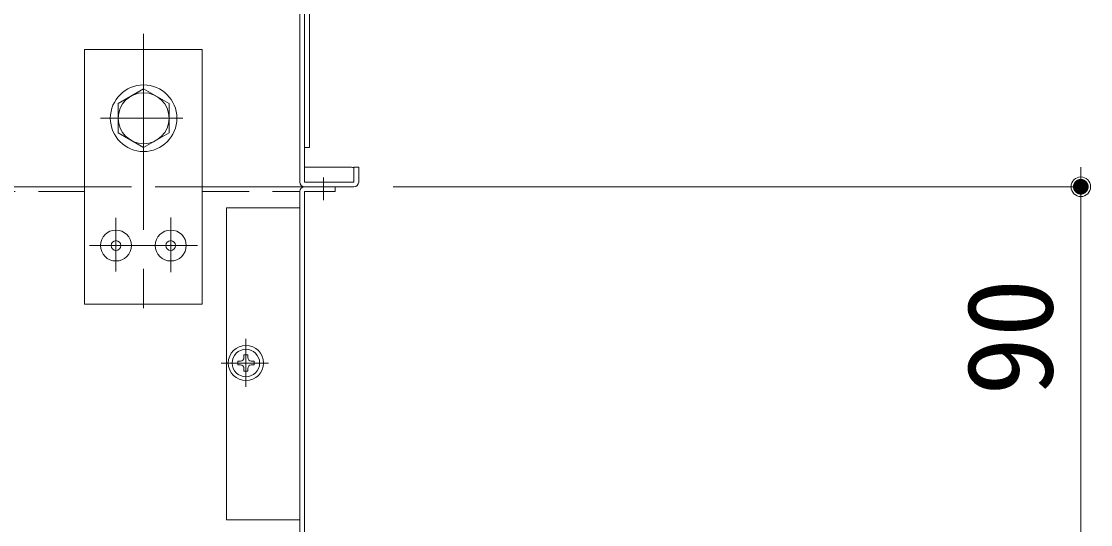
# Model space of a CAD drawing. Units: millimetres, scale not verified. Extents: x -4000 to 4000, y -2770 to 2770.
# Drawn here: x -2183 to -1637, y -332 to -75 of the extents above; entities that cross this region are included whole.
import ezdxf
from ezdxf.enums import TextEntityAlignment as Align

# ---------------------------------------------------------------- set-up
doc = ezdxf.new("R2010")
doc.units = ezdxf.units.MM
doc.header["$LTSCALE"] = 20
doc.linetypes.add('CHAIN1', pattern=[8, 5, -1, 1, -1])
doc.linetypes.add('DASHED1', pattern=[1.8, 1.2, -0.6])
doc.layers.add('0-0_表面板', color=132, linetype='Continuous', lineweight=9)
doc.styles.add('ＭＳ ゴシック', font='')
doc.styles.get('ＭＳ ゴシック').set_extended_font_data('MS Gothic')

msp = doc.modelspace()

# ---------------------------------------------------------------- linework, layer by layer
at = {"layer": '0-0_表面板', "color": 3}
for p, q in [((-2041.01, -157.37), (-2041.01, 167.83)), ((-2038.61, -157.37), (-2038.61, 167.83)), ((-2036.21, -139.77), (-2036.21, -59.77)), ((-2151.01, -89.77), (-2091.01, -89.77)), ((-2091.01, -89.77), (-2091.01, -219.77)), ((-2036.21, -139.77), (-2038.61, -139.77)), ((-2015.01, -149.77), (-2038.61, -149.77)), ((-2013.41, -149.77), (-2011.01, -149.77)), ((-2013.41, -149.77), (-2013.41, -157.37)), ((-2011.01, -149.77), (-2011.01, -157.37)), ((-2038.61, -157.37), (-2013.41, -157.37)), ((-2151.01, -159.77), (-3002.75, -159.77)), ((-2091.01, -159.77), (-2013.41, -159.77)), ((-2091.01, -159.77), (-2023.01, -159.77)), ((-2041.01, -162.17), (-2041.01, -170.57)), ((-2038.61, -162.17), (-2023.01, -162.17)), ((-2038.61, -162.17), (-2038.61, -339.77)), ((-2023.01, -162.17), (-2023.01, -159.77)), ((-2078.61, -170.57), (-2041.01, -170.57)), ((-2041.01, -170.57), (-2041.01, -329.77))]:
    msp.add_line(p, q, dxfattribs=at)
at = {"layer": '0-0_表面板', "color": 4, "linetype": 'CHAIN1'}
for p, q in [((-2121.01, -81.75), (-2121.01, -228.27)), ((-2142.93, -124.77), (-2100.83, -124.77)), ((-2029.01, -166.65), (-2029.01, -154.96)), ((-2135.01, -203.08), (-2135.01, -175.72)), ((-2107.01, -203.45), (-2107.01, -175.47)), ((-2148.54, -189.77), (-2093.32, -189.77)), ((-2068.61, -261.89), (-2068.61, -237.46)), ((-2081.29, -249.77), (-2057.1, -249.77))]:
    msp.add_line(p, q, dxfattribs=at)
at = {"layer": '0-0_表面板', "color": 1}
for p, q in [((-2133.88, -117.26), (-2120.88, -109.76)), ((-2120.88, -109.76), (-2107.88, -117.26)), ((-2133.88, -132.27), (-2133.88, -117.26)), ((-2120.88, -139.78), (-2133.88, -132.27)), ((-2069.61, -247.02), (-2069.61, -245.57)), ((-2069.61, -245.57), (-2067.61, -245.57)), ((-2067.61, -245.57), (-2067.61, -247.02)), ((-2072.81, -248.77), (-2071.36, -248.77)), ((-2072.81, -250.77), (-2072.81, -248.77)), ((-2071.36, -250.77), (-2072.81, -250.77)), ((-2065.86, -248.77), (-2064.41, -248.77)), ((-2064.41, -250.77), (-2065.86, -250.77)), ((-2064.41, -248.77), (-2064.41, -250.77)), ((-2069.61, -253.97), (-2069.61, -252.52)), ((-2067.61, -253.97), (-2069.61, -253.97)), ((-2067.61, -252.52), (-2067.61, -253.97))]:
    msp.add_line(p, q, dxfattribs=at)
at = {"layer": '0-0_表面板', "color": 4}
msp.add_line((-1642.09, -159.77), (-1642.09, -149.77), dxfattribs=at)
at = {"layer": '0-0_表面板', "color": 3, "linetype": 'DASHED1'}
for p, q in [((-3002.57, -162.17), (-2151.01, -162.17)), ((-2091.01, -162.17), (-2041.01, -162.17))]:
    msp.add_line(p, q, dxfattribs=at)
at = {"layer": '0-0_表面板', "color": 2, "linetype": 'DASHED1'}
msp.add_line((-2151.01, -159.77), (-2091.01, -159.77), dxfattribs=at)
at = {"layer": '0-0_表面板', "color": 3}
for points in [[(-2151.01, -89.77), (-2151.01, -219.77), (-2091.01, -219.77)], [(-2078.61, -170.57), (-2078.61, -329.77), (-2041.01, -329.77), (-2041.01, -339.77)]]:
    msp.add_lwpolyline(points, dxfattribs=at)
at = {"layer": '0-0_表面板', "color": 1}
msp.add_lwpolyline([(-2107.88, -117.26), (-2107.88, -132.27), (-2120.88, -139.78)], dxfattribs=at)
at = {"layer": '0-0_表面板', "color": 4}
msp.add_lwpolyline([(-1993.41, -159.77), (-1642.09, -159.77), (-1642.09, -339.77)], dxfattribs=at)
at = {"layer": '0-0_表面板', "color": 1}
for centre, radius in [((-2120.88, -124.77), 17), ((-2120.88, -124.77), 13), ((-2135.01, -189.77), 7.9), ((-2107.01, -189.77), 7.9), ((-2135.01, -189.77), 2.5), ((-2107.01, -189.77), 2.5), ((-2068.61, -249.77), 9), ((-2068.61, -249.77), 7)]:
    msp.add_circle(centre, radius, dxfattribs=at)
at = {"layer": '0-0_表面板', "color": 4}
msp.add_circle((-1642.09, -159.77), 5, dxfattribs=at)
at = {"layer": '0-0_表面板', "color": 3}
for centre, radius, start, end in [((-2015.01, -153.77), 4, 66.4203, 90), ((-2038.61, -157.37), 2.4, 180, 270), ((-2013.41, -157.37), 2.4, 270, 0), ((-2038.61, -162.17), 2.4, 90, 180)]:
    msp.add_arc(centre, radius, start, end, dxfattribs=at)
at = {"layer": '0-0_表面板', "color": 1}
for centre, start, end in [((-2071.36, -247.02), 270, 0), ((-2071.36, -252.52), 0, 90), ((-2065.86, -247.02), 180, 270), ((-2065.86, -252.52), 90, 180)]:
    msp.add_arc(centre, 1.75, start, end, dxfattribs=at)
at = {"layer": '0-0_表面板'}
for points in [[(-1645.71, -158.06), (-1642.09, -159.77), (-1645.9, -158.53)], [(-1645.47, -157.62), (-1642.09, -159.77), (-1645.71, -158.06)], [(-1645.18, -157.22), (-1642.09, -159.77), (-1645.47, -157.62)], [(-1644.83, -156.85), (-1642.09, -159.77), (-1645.18, -157.22)], [(-1644.45, -156.53), (-1642.09, -159.77), (-1644.83, -156.85)], [(-1644.02, -156.26), (-1642.09, -159.77), (-1644.45, -156.53)], [(-1643.57, -156.05), (-1642.09, -159.77), (-1644.02, -156.26)], [(-1643.09, -155.89), (-1642.09, -159.77), (-1643.57, -156.05)], [(-1642.6, -155.8), (-1642.09, -159.77), (-1643.09, -155.89)], [(-1642.09, -155.77), (-1642.09, -159.77), (-1642.6, -155.8)], [(-1642.09, -155.77), (-1638.09, -159.77), (-1642.09, -159.77)], [(-1641.84, -155.78), (-1638.09, -159.77), (-1642.09, -155.77)], [(-1641.35, -155.84), (-1638.09, -159.77), (-1641.84, -155.78)], [(-1640.86, -155.96), (-1638.09, -159.77), (-1641.35, -155.84)], [(-1640.39, -156.15), (-1638.09, -159.77), (-1640.86, -155.96)], [(-1639.95, -156.39), (-1638.09, -159.77), (-1640.39, -156.15)], [(-1639.55, -156.69), (-1638.09, -159.77), (-1639.95, -156.39)], [(-1639.18, -157.03), (-1638.09, -159.77), (-1639.55, -156.69)], [(-1638.86, -157.42), (-1638.09, -159.77), (-1639.18, -157.03)], [(-1638.59, -157.84), (-1638.09, -159.77), (-1638.86, -157.42)], [(-1638.38, -158.29), (-1638.09, -159.77), (-1638.59, -157.84)], [(-1638.22, -158.77), (-1638.09, -159.77), (-1638.38, -158.29)], [(-1646.02, -159.02), (-1642.09, -159.77), (-1646.09, -159.52)], [(-1646.09, -159.52), (-1642.09, -159.77), (-1646.09, -159.77)], [(-1646.09, -159.77), (-1645.97, -160.76), (-1646.06, -160.27)], [(-1642.09, -159.77), (-1645.97, -160.76), (-1646.09, -159.77)], [(-1645.9, -158.53), (-1642.09, -159.77), (-1646.02, -159.02)], [(-1642.09, -159.77), (-1645.81, -161.24), (-1645.97, -160.76)], [(-1642.09, -159.77), (-1645.6, -161.69), (-1645.81, -161.24)], [(-1642.09, -159.77), (-1645.33, -162.12), (-1645.6, -161.69)], [(-1642.09, -159.77), (-1645.01, -162.51), (-1645.33, -162.12)], [(-1642.09, -159.77), (-1644.64, -162.85), (-1645.01, -162.51)], [(-1642.09, -159.77), (-1644.24, -163.14), (-1644.64, -162.85)], [(-1642.09, -159.77), (-1643.8, -163.39), (-1644.24, -163.14)], [(-1642.09, -159.77), (-1643.33, -163.57), (-1643.8, -163.39)], [(-1642.09, -159.77), (-1642.84, -163.7), (-1643.33, -163.57)], [(-1642.09, -159.77), (-1642.35, -163.76), (-1642.84, -163.7)], [(-1642.09, -159.77), (-1642.09, -163.77), (-1642.35, -163.76)], [(-1642.09, -159.77), (-1641.59, -163.74), (-1642.09, -163.77)], [(-1638.09, -159.77), (-1641.59, -163.74), (-1642.09, -159.77)], [(-1638.09, -159.77), (-1641.1, -163.64), (-1641.59, -163.74)], [(-1638.09, -159.77), (-1640.62, -163.49), (-1641.1, -163.64)], [(-1638.09, -159.77), (-1640.17, -163.27), (-1640.62, -163.49)], [(-1638.09, -159.77), (-1639.74, -163), (-1640.17, -163.27)], [(-1638.09, -159.77), (-1639.36, -162.68), (-1639.74, -163)], [(-1638.09, -159.77), (-1639.01, -162.32), (-1639.36, -162.68)], [(-1638.09, -159.77), (-1638.72, -161.91), (-1639.01, -162.32)], [(-1638.09, -159.77), (-1638.48, -161.47), (-1638.72, -161.91)], [(-1638.09, -159.77), (-1638.29, -161), (-1638.48, -161.47)], [(-1638.09, -159.77), (-1638.17, -160.52), (-1638.29, -161)], [(-1638.13, -159.27), (-1638.09, -159.77), (-1638.22, -158.77)], [(-1638.09, -159.77), (-1638.1, -160.02), (-1638.17, -160.52)]]:
    msp.add_solid(points, dxfattribs=at)

# ---------------------------------------------------------------- texts
at = {"layer": '0-0_表面板', "color": 2, "style": 'ＭＳ ゴシック'}
msp.add_text('90', height=43.99, rotation=90, dxfattribs=at).set_placement((-1643.33, -266.52), align=Align.BOTTOM_LEFT)

doc.saveas('drawing.dxf')
